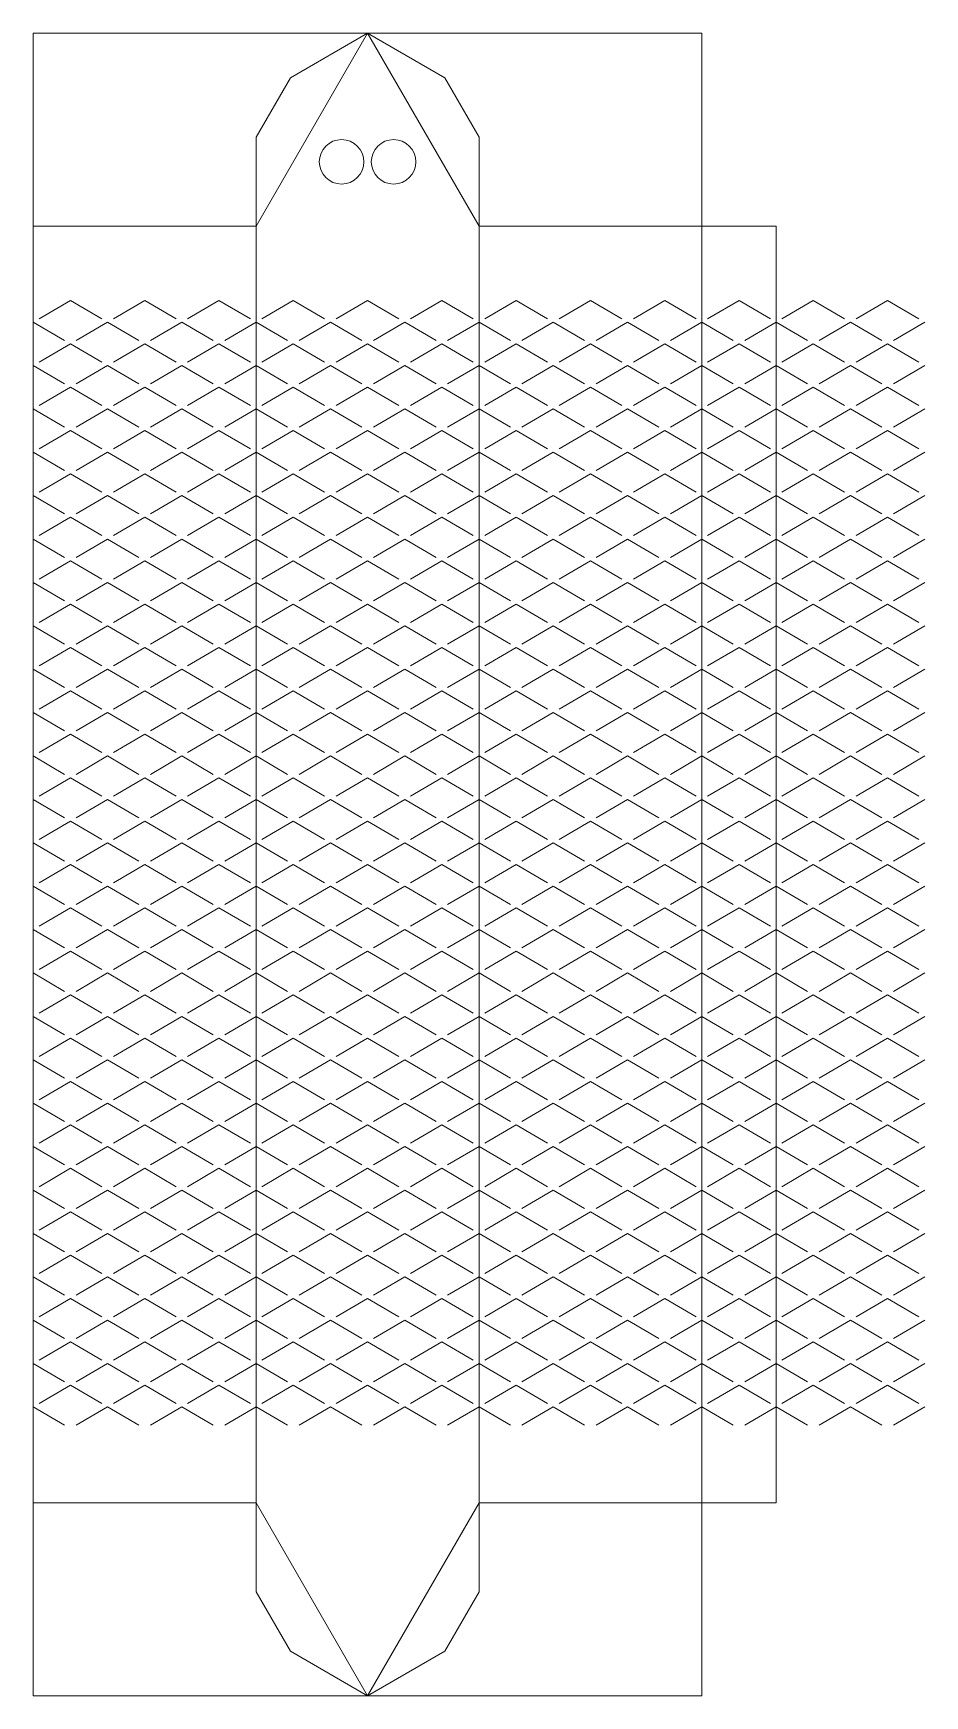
# Model space of a CAD drawing. Header units: metres. Extents: x 0 to 120, y 0 to 224.
import ezdxf

# ---------------------------------------------------------------- set-up
doc = ezdxf.new("R2010")
doc.units = ezdxf.units.M
doc.layers.add('TOP', color=1, linetype='Continuous', lineweight=0)

msp = doc.modelspace()

# ---------------------------------------------------------------- linework, layer by layer
at = {"layer": 'TOP'}
for p, q in [((90, 223.96), (0, 223.96)), ((0, 223.96), (0, 0)), ((30, 197.98), (45, 223.96)), ((34.61, 217.96), (45, 223.96)), ((45, 223.96), (55.39, 217.96)), ((45, 223.96), (60, 197.98)), ((90, 0), (90, 223.96)), ((30, 209.98), (34.61, 217.96)), ((55.39, 217.96), (60, 209.98)), ((30, 197.98), (30, 209.98)), ((60, 197.98), (60, 209.98)), ((90, 197.98), (90, 209.98)), ((0, 25.98), (0, 197.98)), ((0, 197.98), (30, 197.98)), ((30, 25.98), (30, 197.98)), ((100, 197.98), (60, 197.98)), ((60, 25.98), (60, 197.98)), ((100, 25.98), (100, 197.98)), ((0.78, 185.51), (5, 187.98)), ((5, 187.98), (9.22, 185.51)), ((10.78, 185.51), (15, 187.98)), ((15, 187.98), (19.22, 185.51)), ((20.78, 185.51), (25, 187.98)), ((25, 187.98), (29.22, 185.51)), ((30.78, 185.51), (35, 187.98)), ((35, 187.98), (39.22, 185.51)), ((40.78, 185.51), (45, 187.98)), ((45, 187.98), (49.22, 185.51)), ((50.78, 185.51), (55, 187.98)), ((55, 187.98), (59.22, 185.51)), ((60.78, 185.51), (65, 187.98)), ((65, 187.98), (69.22, 185.51)), ((70.78, 185.51), (75, 187.98)), ((75, 187.98), (79.22, 185.51)), ((80.78, 185.51), (85, 187.98)), ((85, 187.98), (89.22, 185.51)), ((90.78, 185.51), (95, 187.98)), ((95, 187.98), (99.22, 185.51)), ((100.78, 185.51), (105, 187.98)), ((105, 187.98), (109.22, 185.51)), ((110.78, 185.51), (115, 187.98)), ((115, 187.98), (119.22, 185.51)), ((0, 185.06), (4.22, 182.58)), ((5.78, 182.58), (10, 185.06)), ((10, 185.06), (14.22, 182.58)), ((15.78, 182.58), (20, 185.06)), ((20, 185.06), (24.22, 182.58)), ((25.78, 182.58), (30, 185.06)), ((30, 185.06), (34.22, 182.58)), ((35.78, 182.58), (40, 185.06)), ((40, 185.06), (44.22, 182.58)), ((45.78, 182.58), (50, 185.06)), ((50, 185.06), (54.22, 182.58)), ((55.78, 182.58), (60, 185.06)), ((60, 185.06), (64.22, 182.58)), ((65.78, 182.58), (70, 185.06)), ((70, 185.06), (74.22, 182.58)), ((75.78, 182.58), (80, 185.06)), ((80, 185.06), (84.22, 182.58)), ((85.78, 182.58), (90, 185.06)), ((90, 185.06), (94.22, 182.58)), ((95.78, 182.58), (100, 185.06)), ((100, 185.06), (104.22, 182.58)), ((105.78, 182.58), (110, 185.06)), ((110, 185.06), (114.22, 182.58)), ((115.78, 182.58), (120, 185.06)), ((0.78, 179.66), (5, 182.13)), ((5, 182.13), (9.22, 179.66)), ((10.78, 179.66), (15, 182.13)), ((15, 182.13), (19.22, 179.66)), ((20.78, 179.66), (25, 182.13)), ((25, 182.13), (29.22, 179.66)), ((30.78, 179.66), (35, 182.13)), ((35, 182.13), (39.22, 179.66)), ((40.78, 179.66), (45, 182.13)), ((45, 182.13), (49.22, 179.66)), ((50.78, 179.66), (55, 182.13)), ((55, 182.13), (59.22, 179.66)), ((60.78, 179.66), (65, 182.13)), ((65, 182.13), (69.22, 179.66)), ((70.78, 179.66), (75, 182.13)), ((75, 182.13), (79.22, 179.66)), ((80.78, 179.66), (85, 182.13)), ((85, 182.13), (89.22, 179.66)), ((90.78, 179.66), (95, 182.13)), ((95, 182.13), (99.22, 179.66)), ((100.78, 179.66), (105, 182.13)), ((105, 182.13), (109.22, 179.66)), ((110.78, 179.66), (115, 182.13)), ((115, 182.13), (119.22, 179.66)), ((0, 179.21), (4.22, 176.74)), ((5.78, 176.74), (10, 179.21)), ((10, 179.21), (14.22, 176.74)), ((15.78, 176.74), (20, 179.21)), ((20, 179.21), (24.22, 176.74)), ((25.78, 176.74), (30, 179.21)), ((30, 179.21), (34.22, 176.74)), ((35.78, 176.74), (40, 179.21)), ((40, 179.21), (44.22, 176.74)), ((45.78, 176.74), (50, 179.21)), ((50, 179.21), (54.22, 176.74)), ((55.78, 176.74), (60, 179.21)), ((60, 179.21), (64.22, 176.74)), ((65.78, 176.74), (70, 179.21)), ((70, 179.21), (74.22, 176.74)), ((75.78, 176.74), (80, 179.21)), ((80, 179.21), (84.22, 176.74)), ((85.78, 176.74), (90, 179.21)), ((90, 179.21), (94.22, 176.74)), ((95.78, 176.74), (100, 179.21)), ((100, 179.21), (104.22, 176.74)), ((105.78, 176.74), (110, 179.21)), ((110, 179.21), (114.22, 176.74)), ((115.78, 176.74), (120, 179.21)), ((0.78, 173.82), (5, 176.29)), ((5, 176.29), (9.22, 173.82)), ((10.78, 173.82), (15, 176.29)), ((15, 176.29), (19.22, 173.82)), ((20.78, 173.82), (25, 176.29)), ((25, 176.29), (29.22, 173.82)), ((30.78, 173.82), (35, 176.29)), ((35, 176.29), (39.22, 173.82)), ((40.78, 173.82), (45, 176.29)), ((45, 176.29), (49.22, 173.82)), ((50.78, 173.82), (55, 176.29)), ((55, 176.29), (59.22, 173.82)), ((60.78, 173.82), (65, 176.29)), ((65, 176.29), (69.22, 173.82)), ((70.78, 173.82), (75, 176.29)), ((75, 176.29), (79.22, 173.82)), ((80.78, 173.82), (85, 176.29)), ((85, 176.29), (89.22, 173.82)), ((90.78, 173.82), (95, 176.29)), ((95, 176.29), (99.22, 173.82)), ((100.78, 173.82), (105, 176.29)), ((105, 176.29), (109.22, 173.82)), ((110.78, 173.82), (115, 176.29)), ((115, 176.29), (119.22, 173.82)), ((0, 173.37), (4.22, 170.89)), ((5.78, 170.89), (10, 173.37)), ((10, 173.37), (14.22, 170.89)), ((15.78, 170.89), (20, 173.37)), ((20, 173.37), (24.22, 170.89)), ((25.78, 170.89), (30, 173.37)), ((30, 173.37), (34.22, 170.89)), ((35.78, 170.89), (40, 173.37)), ((40, 173.37), (44.22, 170.89)), ((45.78, 170.89), (50, 173.37)), ((50, 173.37), (54.22, 170.89)), ((55.78, 170.89), (60, 173.37)), ((60, 173.37), (64.22, 170.89)), ((65.78, 170.89), (70, 173.37)), ((70, 173.37), (74.22, 170.89)), ((75.78, 170.89), (80, 173.37)), ((80, 173.37), (84.22, 170.89)), ((85.78, 170.89), (90, 173.37)), ((90, 173.37), (94.22, 170.89)), ((95.78, 170.89), (100, 173.37)), ((100, 173.37), (104.22, 170.89)), ((105.78, 170.89), (110, 173.37)), ((110, 173.37), (114.22, 170.89)), ((115.78, 170.89), (120, 173.37)), ((0.78, 167.97), (5, 170.44)), ((5, 170.44), (9.22, 167.97)), ((10.78, 167.97), (15, 170.44)), ((15, 170.44), (19.22, 167.97)), ((20.78, 167.97), (25, 170.44)), ((25, 170.44), (29.22, 167.97)), ((30.78, 167.97), (35, 170.44)), ((35, 170.44), (39.22, 167.97)), ((40.78, 167.97), (45, 170.44)), ((45, 170.44), (49.22, 167.97)), ((50.78, 167.97), (55, 170.44)), ((55, 170.44), (59.22, 167.97)), ((60.78, 167.97), (65, 170.44)), ((65, 170.44), (69.22, 167.97)), ((70.78, 167.97), (75, 170.44)), ((75, 170.44), (79.22, 167.97)), ((80.78, 167.97), (85, 170.44)), ((85, 170.44), (89.22, 167.97)), ((90.78, 167.97), (95, 170.44)), ((95, 170.44), (99.22, 167.97)), ((100.78, 167.97), (105, 170.44)), ((105, 170.44), (109.22, 167.97)), ((110.78, 167.97), (115, 170.44)), ((115, 170.44), (119.22, 167.97)), ((0, 167.52), (4.22, 165.05)), ((5.78, 165.05), (10, 167.52)), ((10, 167.52), (14.22, 165.05)), ((15.78, 165.05), (20, 167.52)), ((20, 167.52), (24.22, 165.05)), ((25.78, 165.05), (30, 167.52)), ((30, 167.52), (34.22, 165.05)), ((35.78, 165.05), (40, 167.52)), ((40, 167.52), (44.22, 165.05)), ((45.78, 165.05), (50, 167.52)), ((50, 167.52), (54.22, 165.05)), ((55.78, 165.05), (60, 167.52)), ((60, 167.52), (64.22, 165.05)), ((65.78, 165.05), (70, 167.52)), ((70, 167.52), (74.22, 165.05)), ((75.78, 165.05), (80, 167.52)), ((80, 167.52), (84.22, 165.05)), ((85.78, 165.05), (90, 167.52)), ((90, 167.52), (94.22, 165.05)), ((95.78, 165.05), (100, 167.52)), ((100, 167.52), (104.22, 165.05)), ((105.78, 165.05), (110, 167.52)), ((110, 167.52), (114.22, 165.05)), ((115.78, 165.05), (120, 167.52)), ((0.78, 162.12), (5, 164.6)), ((5, 164.6), (9.22, 162.12)), ((10.78, 162.12), (15, 164.6)), ((15, 164.6), (19.22, 162.12)), ((20.78, 162.12), (25, 164.6)), ((25, 164.6), (29.22, 162.12)), ((30.78, 162.12), (35, 164.6)), ((35, 164.6), (39.22, 162.12)), ((40.78, 162.12), (45, 164.6)), ((45, 164.6), (49.22, 162.12)), ((50.78, 162.12), (55, 164.6)), ((55, 164.6), (59.22, 162.12)), ((60.78, 162.12), (65, 164.6)), ((65, 164.6), (69.22, 162.12)), ((70.78, 162.12), (75, 164.6)), ((75, 164.6), (79.22, 162.12)), ((80.78, 162.12), (85, 164.6)), ((85, 164.6), (89.22, 162.12)), ((90.78, 162.12), (95, 164.6)), ((95, 164.6), (99.22, 162.12)), ((100.78, 162.12), (105, 164.6)), ((105, 164.6), (109.22, 162.12)), ((110.78, 162.12), (115, 164.6)), ((115, 164.6), (119.22, 162.12)), ((0, 161.67), (4.22, 159.2)), ((5.78, 159.2), (10, 161.67)), ((10, 161.67), (14.22, 159.2)), ((15.78, 159.2), (20, 161.67)), ((20, 161.67), (24.22, 159.2)), ((25.78, 159.2), (30, 161.67)), ((30, 161.67), (34.22, 159.2)), ((35.78, 159.2), (40, 161.67)), ((40, 161.67), (44.22, 159.2)), ((45.78, 159.2), (50, 161.67)), ((50, 161.67), (54.22, 159.2)), ((55.78, 159.2), (60, 161.67)), ((60, 161.67), (64.22, 159.2)), ((65.78, 159.2), (70, 161.67)), ((70, 161.67), (74.22, 159.2)), ((75.78, 159.2), (80, 161.67)), ((80, 161.67), (84.22, 159.2)), ((85.78, 159.2), (90, 161.67)), ((90, 161.67), (94.22, 159.2)), ((95.78, 159.2), (100, 161.67)), ((100, 161.67), (104.22, 159.2)), ((105.78, 159.2), (110, 161.67)), ((110, 161.67), (114.22, 159.2)), ((115.78, 159.2), (120, 161.67)), ((0.78, 156.28), (5, 158.75)), ((5, 158.75), (9.22, 156.28)), ((10.78, 156.28), (15, 158.75)), ((15, 158.75), (19.22, 156.28)), ((20.78, 156.28), (25, 158.75)), ((25, 158.75), (29.22, 156.28)), ((30.78, 156.28), (35, 158.75)), ((35, 158.75), (39.22, 156.28)), ((40.78, 156.28), (45, 158.75)), ((45, 158.75), (49.22, 156.28)), ((50.78, 156.28), (55, 158.75)), ((55, 158.75), (59.22, 156.28)), ((60.78, 156.28), (65, 158.75)), ((65, 158.75), (69.22, 156.28)), ((70.78, 156.28), (75, 158.75)), ((75, 158.75), (79.22, 156.28)), ((80.78, 156.28), (85, 158.75)), ((85, 158.75), (89.22, 156.28)), ((90.78, 156.28), (95, 158.75)), ((95, 158.75), (99.22, 156.28)), ((100.78, 156.28), (105, 158.75)), ((105, 158.75), (109.22, 156.28)), ((110.78, 156.28), (115, 158.75)), ((115, 158.75), (119.22, 156.28)), ((0, 155.83), (4.22, 153.35)), ((5.78, 153.35), (10, 155.83)), ((10, 155.83), (14.22, 153.35)), ((15.78, 153.35), (20, 155.83)), ((20, 155.83), (24.22, 153.35)), ((25.78, 153.35), (30, 155.83)), ((30, 155.83), (34.22, 153.35)), ((35.78, 153.35), (40, 155.83)), ((40, 155.83), (44.22, 153.35)), ((45.78, 153.35), (50, 155.83)), ((50, 155.83), (54.22, 153.35)), ((55.78, 153.35), (60, 155.83)), ((60, 155.83), (64.22, 153.35)), ((65.78, 153.35), (70, 155.83)), ((70, 155.83), (74.22, 153.35)), ((75.78, 153.35), (80, 155.83)), ((80, 155.83), (84.22, 153.35)), ((85.78, 153.35), (90, 155.83)), ((90, 155.83), (94.22, 153.35)), ((95.78, 153.35), (100, 155.83)), ((100, 155.83), (104.22, 153.35)), ((105.78, 153.35), (110, 155.83)), ((110, 155.83), (114.22, 153.35)), ((115.78, 153.35), (120, 155.83)), ((0.78, 150.43), (5, 152.9)), ((5, 152.9), (9.22, 150.43)), ((10.78, 150.43), (15, 152.9)), ((15, 152.9), (19.22, 150.43)), ((20.78, 150.43), (25, 152.9)), ((25, 152.9), (29.22, 150.43)), ((30.78, 150.43), (35, 152.9)), ((35, 152.9), (39.22, 150.43)), ((40.78, 150.43), (45, 152.9)), ((45, 152.9), (49.22, 150.43)), ((50.78, 150.43), (55, 152.9)), ((55, 152.9), (59.22, 150.43)), ((60.78, 150.43), (65, 152.9)), ((65, 152.9), (69.22, 150.43)), ((70.78, 150.43), (75, 152.9)), ((75, 152.9), (79.22, 150.43)), ((80.78, 150.43), (85, 152.9)), ((85, 152.9), (89.22, 150.43)), ((90.78, 150.43), (95, 152.9)), ((95, 152.9), (99.22, 150.43)), ((100.78, 150.43), (105, 152.9)), ((105, 152.9), (109.22, 150.43)), ((110.78, 150.43), (115, 152.9)), ((115, 152.9), (119.22, 150.43)), ((0, 149.98), (4.22, 147.51)), ((5.78, 147.51), (10, 149.98)), ((10, 149.98), (14.22, 147.51)), ((15.78, 147.51), (20, 149.98)), ((20, 149.98), (24.22, 147.51)), ((25.78, 147.51), (30, 149.98)), ((30, 149.98), (34.22, 147.51)), ((35.78, 147.51), (40, 149.98)), ((40, 149.98), (44.22, 147.51)), ((45.78, 147.51), (50, 149.98)), ((50, 149.98), (54.22, 147.51)), ((55.78, 147.51), (60, 149.98)), ((60, 149.98), (64.22, 147.51)), ((65.78, 147.51), (70, 149.98)), ((70, 149.98), (74.22, 147.51)), ((75.78, 147.51), (80, 149.98)), ((80, 149.98), (84.22, 147.51)), ((85.78, 147.51), (90, 149.98)), ((90, 149.98), (94.22, 147.51)), ((95.78, 147.51), (100, 149.98)), ((100, 149.98), (104.22, 147.51)), ((105.78, 147.51), (110, 149.98)), ((110, 149.98), (114.22, 147.51)), ((115.78, 147.51), (120, 149.98)), ((0.78, 144.58), (5, 147.06)), ((5, 147.06), (9.22, 144.58)), ((10.78, 144.58), (15, 147.06)), ((15, 147.06), (19.22, 144.58)), ((20.78, 144.58), (25, 147.06)), ((25, 147.06), (29.22, 144.58)), ((30.78, 144.58), (35, 147.06)), ((35, 147.06), (39.22, 144.58)), ((40.78, 144.58), (45, 147.06)), ((45, 147.06), (49.22, 144.58)), ((50.78, 144.58), (55, 147.06)), ((55, 147.06), (59.22, 144.58)), ((60.78, 144.58), (65, 147.06)), ((65, 147.06), (69.22, 144.58)), ((70.78, 144.58), (75, 147.06)), ((75, 147.06), (79.22, 144.58)), ((80.78, 144.58), (85, 147.06)), ((85, 147.06), (89.22, 144.58)), ((90.78, 144.58), (95, 147.06)), ((95, 147.06), (99.22, 144.58)), ((100.78, 144.58), (105, 147.06)), ((105, 147.06), (109.22, 144.58)), ((110.78, 144.58), (115, 147.06)), ((115, 147.06), (119.22, 144.58)), ((0, 144.13), (4.22, 141.66)), ((5.78, 141.66), (10, 144.13)), ((10, 144.13), (14.22, 141.66)), ((15.78, 141.66), (20, 144.13)), ((20, 144.13), (24.22, 141.66)), ((25.78, 141.66), (30, 144.13)), ((30, 144.13), (34.22, 141.66)), ((35.78, 141.66), (40, 144.13)), ((40, 144.13), (44.22, 141.66)), ((45.78, 141.66), (50, 144.13)), ((50, 144.13), (54.22, 141.66)), ((55.78, 141.66), (60, 144.13)), ((60, 144.13), (64.22, 141.66)), ((65.78, 141.66), (70, 144.13)), ((70, 144.13), (74.22, 141.66)), ((75.78, 141.66), (80, 144.13)), ((80, 144.13), (84.22, 141.66)), ((85.78, 141.66), (90, 144.13)), ((90, 144.13), (94.22, 141.66)), ((95.78, 141.66), (100, 144.13)), ((100, 144.13), (104.22, 141.66)), ((105.78, 141.66), (110, 144.13)), ((110, 144.13), (114.22, 141.66)), ((115.78, 141.66), (120, 144.13)), ((0.78, 138.74), (5, 141.21)), ((5, 141.21), (9.22, 138.74)), ((10.78, 138.74), (15, 141.21)), ((15, 141.21), (19.22, 138.74)), ((20.78, 138.74), (25, 141.21)), ((25, 141.21), (29.22, 138.74)), ((30.78, 138.74), (35, 141.21)), ((35, 141.21), (39.22, 138.74)), ((40.78, 138.74), (45, 141.21)), ((45, 141.21), (49.22, 138.74)), ((50.78, 138.74), (55, 141.21)), ((55, 141.21), (59.22, 138.74)), ((60.78, 138.74), (65, 141.21)), ((65, 141.21), (69.22, 138.74)), ((70.78, 138.74), (75, 141.21)), ((75, 141.21), (79.22, 138.74)), ((80.78, 138.74), (85, 141.21)), ((85, 141.21), (89.22, 138.74)), ((90.78, 138.74), (95, 141.21)), ((95, 141.21), (99.22, 138.74)), ((100.78, 138.74), (105, 141.21)), ((105, 141.21), (109.22, 138.74)), ((110.78, 138.74), (115, 141.21)), ((115, 141.21), (119.22, 138.74)), ((0, 138.29), (4.22, 135.82)), ((5.78, 135.82), (10, 138.29)), ((10, 138.29), (14.22, 135.82)), ((15.78, 135.82), (20, 138.29)), ((20, 138.29), (24.22, 135.82)), ((25.78, 135.82), (30, 138.29)), ((30, 138.29), (34.22, 135.82)), ((35.78, 135.82), (40, 138.29)), ((40, 138.29), (44.22, 135.82)), ((45.78, 135.82), (50, 138.29)), ((50, 138.29), (54.22, 135.82)), ((55.78, 135.82), (60, 138.29)), ((60, 138.29), (64.22, 135.82)), ((65.78, 135.82), (70, 138.29)), ((70, 138.29), (74.22, 135.82)), ((75.78, 135.82), (80, 138.29)), ((80, 138.29), (84.22, 135.82)), ((85.78, 135.82), (90, 138.29)), ((90, 138.29), (94.22, 135.82)), ((95.78, 135.82), (100, 138.29)), ((100, 138.29), (104.22, 135.82)), ((105.78, 135.82), (110, 138.29)), ((110, 138.29), (114.22, 135.82)), ((115.78, 135.82), (120, 138.29)), ((0.78, 132.89), (5, 135.37)), ((5, 135.37), (9.22, 132.89)), ((10.78, 132.89), (15, 135.37)), ((15, 135.37), (19.22, 132.89)), ((20.78, 132.89), (25, 135.37)), ((25, 135.37), (29.22, 132.89)), ((30.78, 132.89), (35, 135.37)), ((35, 135.37), (39.22, 132.89)), ((40.78, 132.89), (45, 135.37)), ((45, 135.37), (49.22, 132.89)), ((50.78, 132.89), (55, 135.37)), ((55, 135.37), (59.22, 132.89)), ((60.78, 132.89), (65, 135.37)), ((65, 135.37), (69.22, 132.89)), ((70.78, 132.89), (75, 135.37)), ((75, 135.37), (79.22, 132.89)), ((80.78, 132.89), (85, 135.37)), ((85, 135.37), (89.22, 132.89)), ((90.78, 132.89), (95, 135.37)), ((95, 135.37), (99.22, 132.89)), ((100.78, 132.89), (105, 135.37)), ((105, 135.37), (109.22, 132.89)), ((110.78, 132.89), (115, 135.37)), ((115, 135.37), (119.22, 132.89)), ((0, 132.44), (4.22, 129.97)), ((5.78, 129.97), (10, 132.44)), ((10, 132.44), (14.22, 129.97)), ((15.78, 129.97), (20, 132.44)), ((20, 132.44), (24.22, 129.97)), ((25.78, 129.97), (30, 132.44)), ((30, 132.44), (34.22, 129.97)), ((35.78, 129.97), (40, 132.44)), ((40, 132.44), (44.22, 129.97)), ((45.78, 129.97), (50, 132.44)), ((50, 132.44), (54.22, 129.97)), ((55.78, 129.97), (60, 132.44)), ((60, 132.44), (64.22, 129.97)), ((65.78, 129.97), (70, 132.44)), ((70, 132.44), (74.22, 129.97)), ((75.78, 129.97), (80, 132.44)), ((80, 132.44), (84.22, 129.97)), ((85.78, 129.97), (90, 132.44)), ((90, 132.44), (94.22, 129.97)), ((95.78, 129.97), (100, 132.44)), ((100, 132.44), (104.22, 129.97)), ((105.78, 129.97), (110, 132.44)), ((110, 132.44), (114.22, 129.97)), ((115.78, 129.97), (120, 132.44)), ((0.78, 127.05), (5, 129.52)), ((5, 129.52), (9.22, 127.05)), ((10.78, 127.05), (15, 129.52)), ((15, 129.52), (19.22, 127.05)), ((20.78, 127.05), (25, 129.52)), ((25, 129.52), (29.22, 127.05)), ((30.78, 127.05), (35, 129.52)), ((35, 129.52), (39.22, 127.05)), ((40.78, 127.05), (45, 129.52)), ((45, 129.52), (49.22, 127.05)), ((50.78, 127.05), (55, 129.52)), ((55, 129.52), (59.22, 127.05)), ((60.78, 127.05), (65, 129.52)), ((65, 129.52), (69.22, 127.05)), ((70.78, 127.05), (75, 129.52)), ((75, 129.52), (79.22, 127.05)), ((80.78, 127.05), (85, 129.52)), ((85, 129.52), (89.22, 127.05)), ((90.78, 127.05), (95, 129.52)), ((95, 129.52), (99.22, 127.05)), ((100.78, 127.05), (105, 129.52)), ((105, 129.52), (109.22, 127.05)), ((110.78, 127.05), (115, 129.52)), ((115, 129.52), (119.22, 127.05)), ((0, 126.6), (4.22, 124.12)), ((5.78, 124.12), (10, 126.6)), ((10, 126.6), (14.22, 124.12)), ((15.78, 124.12), (20, 126.6)), ((20, 126.6), (24.22, 124.12)), ((25.78, 124.12), (30, 126.6)), ((30, 126.6), (34.22, 124.12)), ((35.78, 124.12), (40, 126.6)), ((40, 126.6), (44.22, 124.12)), ((45.78, 124.12), (50, 126.6)), ((50, 126.6), (54.22, 124.12)), ((55.78, 124.12), (60, 126.6)), ((60, 126.6), (64.22, 124.12)), ((65.78, 124.12), (70, 126.6)), ((70, 126.6), (74.22, 124.12)), ((75.78, 124.12), (80, 126.6)), ((80, 126.6), (84.22, 124.12)), ((85.78, 124.12), (90, 126.6)), ((90, 126.6), (94.22, 124.12)), ((95.78, 124.12), (100, 126.6)), ((100, 126.6), (104.22, 124.12)), ((105.78, 124.12), (110, 126.6)), ((110, 126.6), (114.22, 124.12)), ((115.78, 124.12), (120, 126.6)), ((0.78, 121.2), (5, 123.67)), ((5, 123.67), (9.22, 121.2)), ((10.78, 121.2), (15, 123.67)), ((15, 123.67), (19.22, 121.2)), ((20.78, 121.2), (25, 123.67)), ((25, 123.67), (29.22, 121.2)), ((30.78, 121.2), (35, 123.67)), ((35, 123.67), (39.22, 121.2)), ((40.78, 121.2), (45, 123.67)), ((45, 123.67), (49.22, 121.2)), ((50.78, 121.2), (55, 123.67)), ((55, 123.67), (59.22, 121.2)), ((60.78, 121.2), (65, 123.67)), ((65, 123.67), (69.22, 121.2)), ((70.78, 121.2), (75, 123.67)), ((75, 123.67), (79.22, 121.2)), ((80.78, 121.2), (85, 123.67)), ((85, 123.67), (89.22, 121.2)), ((90.78, 121.2), (95, 123.67)), ((95, 123.67), (99.22, 121.2)), ((100.78, 121.2), (105, 123.67)), ((105, 123.67), (109.22, 121.2)), ((110.78, 121.2), (115, 123.67)), ((115, 123.67), (119.22, 121.2)), ((0, 120.75), (4.22, 118.28)), ((5.78, 118.28), (10, 120.75)), ((10, 120.75), (14.22, 118.28)), ((15.78, 118.28), (20, 120.75)), ((20, 120.75), (24.22, 118.28)), ((25.78, 118.28), (30, 120.75)), ((30, 120.75), (34.22, 118.28)), ((35.78, 118.28), (40, 120.75)), ((40, 120.75), (44.22, 118.28)), ((45.78, 118.28), (50, 120.75)), ((50, 120.75), (54.22, 118.28)), ((55.78, 118.28), (60, 120.75)), ((60, 120.75), (64.22, 118.28)), ((65.78, 118.28), (70, 120.75)), ((70, 120.75), (74.22, 118.28)), ((75.78, 118.28), (80, 120.75)), ((80, 120.75), (84.22, 118.28)), ((85.78, 118.28), (90, 120.75)), ((90, 120.75), (94.22, 118.28)), ((95.78, 118.28), (100, 120.75)), ((100, 120.75), (104.22, 118.28)), ((105.78, 118.28), (110, 120.75)), ((110, 120.75), (114.22, 118.28)), ((115.78, 118.28), (120, 120.75)), ((0.78, 115.35), (5, 117.83)), ((5, 117.83), (9.22, 115.35)), ((10.78, 115.35), (15, 117.83)), ((15, 117.83), (19.22, 115.35)), ((20.78, 115.35), (25, 117.83)), ((25, 117.83), (29.22, 115.35)), ((30.78, 115.35), (35, 117.83)), ((35, 117.83), (39.22, 115.35)), ((40.78, 115.35), (45, 117.83)), ((45, 117.83), (49.22, 115.35)), ((50.78, 115.35), (55, 117.83)), ((55, 117.83), (59.22, 115.35)), ((60.78, 115.35), (65, 117.83)), ((65, 117.83), (69.22, 115.35)), ((70.78, 115.35), (75, 117.83)), ((75, 117.83), (79.22, 115.35)), ((80.78, 115.35), (85, 117.83)), ((85, 117.83), (89.22, 115.35)), ((90.78, 115.35), (95, 117.83)), ((95, 117.83), (99.22, 115.35)), ((100.78, 115.35), (105, 117.83)), ((105, 117.83), (109.22, 115.35)), ((110.78, 115.35), (115, 117.83)), ((115, 117.83), (119.22, 115.35)), ((0, 114.9), (4.22, 112.43)), ((5.78, 112.43), (10, 114.9)), ((10, 114.9), (14.22, 112.43)), ((15.78, 112.43), (20, 114.9)), ((20, 114.9), (24.22, 112.43)), ((25.78, 112.43), (30, 114.9)), ((30, 114.9), (34.22, 112.43)), ((35.78, 112.43), (40, 114.9)), ((40, 114.9), (44.22, 112.43)), ((45.78, 112.43), (50, 114.9)), ((50, 114.9), (54.22, 112.43)), ((55.78, 112.43), (60, 114.9)), ((60, 114.9), (64.22, 112.43)), ((65.78, 112.43), (70, 114.9)), ((70, 114.9), (74.22, 112.43)), ((75.78, 112.43), (80, 114.9)), ((80, 114.9), (84.22, 112.43)), ((85.78, 112.43), (90, 114.9)), ((90, 114.9), (94.22, 112.43)), ((95.78, 112.43), (100, 114.9)), ((100, 114.9), (104.22, 112.43)), ((105.78, 112.43), (110, 114.9)), ((110, 114.9), (114.22, 112.43)), ((115.78, 112.43), (120, 114.9)), ((0.78, 109.51), (5, 111.98)), ((5, 111.98), (9.22, 109.51)), ((10.78, 109.51), (15, 111.98)), ((15, 111.98), (19.22, 109.51)), ((20.78, 109.51), (25, 111.98)), ((25, 111.98), (29.22, 109.51)), ((30.78, 109.51), (35, 111.98)), ((35, 111.98), (39.22, 109.51)), ((40.78, 109.51), (45, 111.98)), ((45, 111.98), (49.22, 109.51)), ((50.78, 109.51), (55, 111.98)), ((55, 111.98), (59.22, 109.51)), ((60.78, 109.51), (65, 111.98)), ((65, 111.98), (69.22, 109.51)), ((70.78, 109.51), (75, 111.98)), ((75, 111.98), (79.22, 109.51)), ((80.78, 109.51), (85, 111.98)), ((85, 111.98), (89.22, 109.51)), ((90.78, 109.51), (95, 111.98)), ((95, 111.98), (99.22, 109.51)), ((100.78, 109.51), (105, 111.98)), ((105, 111.98), (109.22, 109.51)), ((110.78, 109.51), (115, 111.98)), ((115, 111.98), (119.22, 109.51)), ((0, 109.06), (4.22, 106.58)), ((5.78, 106.58), (10, 109.06)), ((10, 109.06), (14.22, 106.58)), ((15.78, 106.58), (20, 109.06)), ((20, 109.06), (24.22, 106.58)), ((25.78, 106.58), (30, 109.06)), ((30, 109.06), (34.22, 106.58)), ((35.78, 106.58), (40, 109.06)), ((40, 109.06), (44.22, 106.58)), ((45.78, 106.58), (50, 109.06)), ((50, 109.06), (54.22, 106.58)), ((55.78, 106.58), (60, 109.06)), ((60, 109.06), (64.22, 106.58)), ((65.78, 106.58), (70, 109.06)), ((70, 109.06), (74.22, 106.58)), ((75.78, 106.58), (80, 109.06)), ((80, 109.06), (84.22, 106.58)), ((85.78, 106.58), (90, 109.06)), ((90, 109.06), (94.22, 106.58)), ((95.78, 106.58), (100, 109.06)), ((100, 109.06), (104.22, 106.58)), ((105.78, 106.58), (110, 109.06)), ((110, 109.06), (114.22, 106.58)), ((115.78, 106.58), (120, 109.06)), ((0.78, 103.66), (5, 106.13)), ((5, 106.13), (9.22, 103.66)), ((10.78, 103.66), (15, 106.13)), ((15, 106.13), (19.22, 103.66)), ((20.78, 103.66), (25, 106.13)), ((25, 106.13), (29.22, 103.66)), ((30.78, 103.66), (35, 106.13)), ((35, 106.13), (39.22, 103.66)), ((40.78, 103.66), (45, 106.13)), ((45, 106.13), (49.22, 103.66)), ((50.78, 103.66), (55, 106.13)), ((55, 106.13), (59.22, 103.66)), ((60.78, 103.66), (65, 106.13)), ((65, 106.13), (69.22, 103.66)), ((70.78, 103.66), (75, 106.13)), ((75, 106.13), (79.22, 103.66)), ((80.78, 103.66), (85, 106.13)), ((85, 106.13), (89.22, 103.66)), ((90.78, 103.66), (95, 106.13)), ((95, 106.13), (99.22, 103.66)), ((100.78, 103.66), (105, 106.13)), ((105, 106.13), (109.22, 103.66)), ((110.78, 103.66), (115, 106.13)), ((115, 106.13), (119.22, 103.66)), ((0, 103.21), (4.22, 100.74)), ((5.78, 100.74), (10, 103.21)), ((10, 103.21), (14.22, 100.74)), ((15.78, 100.74), (20, 103.21)), ((20, 103.21), (24.22, 100.74)), ((25.78, 100.74), (30, 103.21)), ((30, 103.21), (34.22, 100.74)), ((35.78, 100.74), (40, 103.21)), ((40, 103.21), (44.22, 100.74)), ((45.78, 100.74), (50, 103.21)), ((50, 103.21), (54.22, 100.74)), ((55.78, 100.74), (60, 103.21)), ((60, 103.21), (64.22, 100.74)), ((65.78, 100.74), (70, 103.21)), ((70, 103.21), (74.22, 100.74)), ((75.78, 100.74), (80, 103.21)), ((80, 103.21), (84.22, 100.74)), ((85.78, 100.74), (90, 103.21)), ((90, 103.21), (94.22, 100.74)), ((95.78, 100.74), (100, 103.21)), ((100, 103.21), (104.22, 100.74)), ((105.78, 100.74), (110, 103.21)), ((110, 103.21), (114.22, 100.74)), ((115.78, 100.74), (120, 103.21)), ((0.78, 97.82), (5, 100.29)), ((5, 100.29), (9.22, 97.82)), ((10.78, 97.82), (15, 100.29)), ((15, 100.29), (19.22, 97.82)), ((20.78, 97.82), (25, 100.29)), ((25, 100.29), (29.22, 97.82)), ((30.78, 97.82), (35, 100.29)), ((35, 100.29), (39.22, 97.82)), ((40.78, 97.82), (45, 100.29)), ((45, 100.29), (49.22, 97.82)), ((50.78, 97.82), (55, 100.29)), ((55, 100.29), (59.22, 97.82)), ((60.78, 97.82), (65, 100.29)), ((65, 100.29), (69.22, 97.82)), ((70.78, 97.82), (75, 100.29)), ((75, 100.29), (79.22, 97.82)), ((80.78, 97.82), (85, 100.29)), ((85, 100.29), (89.22, 97.82)), ((90.78, 97.82), (95, 100.29)), ((95, 100.29), (99.22, 97.82)), ((100.78, 97.82), (105, 100.29)), ((105, 100.29), (109.22, 97.82)), ((110.78, 97.82), (115, 100.29)), ((115, 100.29), (119.22, 97.82)), ((0, 97.37), (4.22, 94.89)), ((5.78, 94.89), (10, 97.37)), ((10, 97.37), (14.22, 94.89)), ((15.78, 94.89), (20, 97.37)), ((20, 97.37), (24.22, 94.89)), ((25.78, 94.89), (30, 97.37)), ((30, 97.37), (34.22, 94.89)), ((35.78, 94.89), (40, 97.37)), ((40, 97.37), (44.22, 94.89)), ((45.78, 94.89), (50, 97.37)), ((50, 97.37), (54.22, 94.89)), ((55.78, 94.89), (60, 97.37)), ((60, 97.37), (64.22, 94.89)), ((65.78, 94.89), (70, 97.37)), ((70, 97.37), (74.22, 94.89)), ((75.78, 94.89), (80, 97.37)), ((80, 97.37), (84.22, 94.89)), ((85.78, 94.89), (90, 97.37)), ((90, 97.37), (94.22, 94.89)), ((95.78, 94.89), (100, 97.37)), ((100, 97.37), (104.22, 94.89)), ((105.78, 94.89), (110, 97.37)), ((110, 97.37), (114.22, 94.89)), ((115.78, 94.89), (120, 97.37)), ((0.78, 91.97), (5, 94.44)), ((5, 94.44), (9.22, 91.97)), ((10.78, 91.97), (15, 94.44)), ((15, 94.44), (19.22, 91.97)), ((20.78, 91.97), (25, 94.44)), ((25, 94.44), (29.22, 91.97)), ((30.78, 91.97), (35, 94.44)), ((35, 94.44), (39.22, 91.97)), ((40.78, 91.97), (45, 94.44)), ((45, 94.44), (49.22, 91.97)), ((50.78, 91.97), (55, 94.44)), ((55, 94.44), (59.22, 91.97)), ((60.78, 91.97), (65, 94.44)), ((65, 94.44), (69.22, 91.97)), ((70.78, 91.97), (75, 94.44)), ((75, 94.44), (79.22, 91.97)), ((80.78, 91.97), (85, 94.44)), ((85, 94.44), (89.22, 91.97)), ((90.78, 91.97), (95, 94.44)), ((95, 94.44), (99.22, 91.97)), ((100.78, 91.97), (105, 94.44)), ((105, 94.44), (109.22, 91.97)), ((110.78, 91.97), (115, 94.44)), ((115, 94.44), (119.22, 91.97)), ((0, 91.52), (4.22, 89.05)), ((5.78, 89.05), (10, 91.52)), ((10, 91.52), (14.22, 89.05)), ((15.78, 89.05), (20, 91.52)), ((20, 91.52), (24.22, 89.05)), ((25.78, 89.05), (30, 91.52)), ((30, 91.52), (34.22, 89.05)), ((35.78, 89.05), (40, 91.52)), ((40, 91.52), (44.22, 89.05)), ((45.78, 89.05), (50, 91.52)), ((50, 91.52), (54.22, 89.05)), ((55.78, 89.05), (60, 91.52)), ((60, 91.52), (64.22, 89.05)), ((65.78, 89.05), (70, 91.52)), ((70, 91.52), (74.22, 89.05)), ((75.78, 89.05), (80, 91.52)), ((80, 91.52), (84.22, 89.05)), ((85.78, 89.05), (90, 91.52)), ((90, 91.52), (94.22, 89.05)), ((95.78, 89.05), (100, 91.52)), ((100, 91.52), (104.22, 89.05)), ((105.78, 89.05), (110, 91.52)), ((110, 91.52), (114.22, 89.05)), ((115.78, 89.05), (120, 91.52)), ((0.78, 86.12), (5, 88.6)), ((5, 88.6), (9.22, 86.12)), ((10.78, 86.12), (15, 88.6)), ((15, 88.6), (19.22, 86.12)), ((20.78, 86.12), (25, 88.6)), ((25, 88.6), (29.22, 86.12)), ((30.78, 86.12), (35, 88.6)), ((35, 88.6), (39.22, 86.12)), ((40.78, 86.12), (45, 88.6)), ((45, 88.6), (49.22, 86.12)), ((50.78, 86.12), (55, 88.6)), ((55, 88.6), (59.22, 86.12)), ((60.78, 86.12), (65, 88.6)), ((65, 88.6), (69.22, 86.12)), ((70.78, 86.12), (75, 88.6)), ((75, 88.6), (79.22, 86.12)), ((80.78, 86.12), (85, 88.6)), ((85, 88.6), (89.22, 86.12)), ((90.78, 86.12), (95, 88.6)), ((95, 88.6), (99.22, 86.12)), ((100.78, 86.12), (105, 88.6)), ((105, 88.6), (109.22, 86.12)), ((110.78, 86.12), (115, 88.6)), ((115, 88.6), (119.22, 86.12)), ((0, 85.67), (4.22, 83.2)), ((5.78, 83.2), (10, 85.67)), ((10, 85.67), (14.22, 83.2)), ((15.78, 83.2), (20, 85.67)), ((20, 85.67), (24.22, 83.2)), ((25.78, 83.2), (30, 85.67)), ((30, 85.67), (34.22, 83.2)), ((35.78, 83.2), (40, 85.67)), ((40, 85.67), (44.22, 83.2)), ((45.78, 83.2), (50, 85.67)), ((50, 85.67), (54.22, 83.2)), ((55.78, 83.2), (60, 85.67)), ((60, 85.67), (64.22, 83.2)), ((65.78, 83.2), (70, 85.67)), ((70, 85.67), (74.22, 83.2)), ((75.78, 83.2), (80, 85.67)), ((80, 85.67), (84.22, 83.2)), ((85.78, 83.2), (90, 85.67)), ((90, 85.67), (94.22, 83.2)), ((95.78, 83.2), (100, 85.67)), ((100, 85.67), (104.22, 83.2)), ((105.78, 83.2), (110, 85.67)), ((110, 85.67), (114.22, 83.2)), ((115.78, 83.2), (120, 85.67)), ((0.78, 80.28), (5, 82.75)), ((5, 82.75), (9.22, 80.28)), ((10.78, 80.28), (15, 82.75)), ((15, 82.75), (19.22, 80.28)), ((20.78, 80.28), (25, 82.75)), ((25, 82.75), (29.22, 80.28)), ((30.78, 80.28), (35, 82.75)), ((35, 82.75), (39.22, 80.28)), ((40.78, 80.28), (45, 82.75)), ((45, 82.75), (49.22, 80.28)), ((50.78, 80.28), (55, 82.75)), ((55, 82.75), (59.22, 80.28)), ((60.78, 80.28), (65, 82.75)), ((65, 82.75), (69.22, 80.28)), ((70.78, 80.28), (75, 82.75)), ((75, 82.75), (79.22, 80.28)), ((80.78, 80.28), (85, 82.75)), ((85, 82.75), (89.22, 80.28)), ((90.78, 80.28), (95, 82.75)), ((95, 82.75), (99.22, 80.28)), ((100.78, 80.28), (105, 82.75)), ((105, 82.75), (109.22, 80.28)), ((110.78, 80.28), (115, 82.75)), ((115, 82.75), (119.22, 80.28)), ((0, 79.83), (4.22, 77.35)), ((5.78, 77.35), (10, 79.83)), ((10, 79.83), (14.22, 77.35)), ((15.78, 77.35), (20, 79.83)), ((20, 79.83), (24.22, 77.35)), ((25.78, 77.35), (30, 79.83)), ((30, 79.83), (34.22, 77.35)), ((35.78, 77.35), (40, 79.83)), ((40, 79.83), (44.22, 77.35)), ((45.78, 77.35), (50, 79.83)), ((50, 79.83), (54.22, 77.35)), ((55.78, 77.35), (60, 79.83)), ((60, 79.83), (64.22, 77.35)), ((65.78, 77.35), (70, 79.83)), ((70, 79.83), (74.22, 77.35)), ((75.78, 77.35), (80, 79.83)), ((80, 79.83), (84.22, 77.35)), ((85.78, 77.35), (90, 79.83)), ((90, 79.83), (94.22, 77.35)), ((95.78, 77.35), (100, 79.83)), ((100, 79.83), (104.22, 77.35)), ((105.78, 77.35), (110, 79.83)), ((110, 79.83), (114.22, 77.35)), ((115.78, 77.35), (120, 79.83)), ((0.78, 74.43), (5, 76.9)), ((5, 76.9), (9.22, 74.43)), ((10.78, 74.43), (15, 76.9)), ((15, 76.9), (19.22, 74.43)), ((20.78, 74.43), (25, 76.9)), ((25, 76.9), (29.22, 74.43)), ((30.78, 74.43), (35, 76.9)), ((35, 76.9), (39.22, 74.43)), ((40.78, 74.43), (45, 76.9)), ((45, 76.9), (49.22, 74.43)), ((50.78, 74.43), (55, 76.9)), ((55, 76.9), (59.22, 74.43)), ((60.78, 74.43), (65, 76.9)), ((65, 76.9), (69.22, 74.43)), ((70.78, 74.43), (75, 76.9)), ((75, 76.9), (79.22, 74.43)), ((80.78, 74.43), (85, 76.9)), ((85, 76.9), (89.22, 74.43)), ((90.78, 74.43), (95, 76.9)), ((95, 76.9), (99.22, 74.43)), ((100.78, 74.43), (105, 76.9)), ((105, 76.9), (109.22, 74.43)), ((110.78, 74.43), (115, 76.9)), ((115, 76.9), (119.22, 74.43)), ((0, 73.98), (4.22, 71.51)), ((5.78, 71.51), (10, 73.98)), ((10, 73.98), (14.22, 71.51)), ((15.78, 71.51), (20, 73.98)), ((20, 73.98), (24.22, 71.51)), ((25.78, 71.51), (30, 73.98)), ((30, 73.98), (34.22, 71.51)), ((35.78, 71.51), (40, 73.98)), ((40, 73.98), (44.22, 71.51)), ((45.78, 71.51), (50, 73.98)), ((50, 73.98), (54.22, 71.51)), ((55.78, 71.51), (60, 73.98)), ((60, 73.98), (64.22, 71.51)), ((65.78, 71.51), (70, 73.98)), ((70, 73.98), (74.22, 71.51)), ((75.78, 71.51), (80, 73.98)), ((80, 73.98), (84.22, 71.51)), ((85.78, 71.51), (90, 73.98)), ((90, 73.98), (94.22, 71.51)), ((95.78, 71.51), (100, 73.98)), ((100, 73.98), (104.22, 71.51)), ((105.78, 71.51), (110, 73.98)), ((110, 73.98), (114.22, 71.51)), ((115.78, 71.51), (120, 73.98)), ((0.78, 68.58), (5, 71.06)), ((5, 71.06), (9.22, 68.58)), ((10.78, 68.58), (15, 71.06)), ((15, 71.06), (19.22, 68.58)), ((20.78, 68.58), (25, 71.06)), ((25, 71.06), (29.22, 68.58)), ((30.78, 68.58), (35, 71.06)), ((35, 71.06), (39.22, 68.58)), ((40.78, 68.58), (45, 71.06)), ((45, 71.06), (49.22, 68.58)), ((50.78, 68.58), (55, 71.06)), ((55, 71.06), (59.22, 68.58)), ((60.78, 68.58), (65, 71.06)), ((65, 71.06), (69.22, 68.58)), ((70.78, 68.58), (75, 71.06)), ((75, 71.06), (79.22, 68.58)), ((80.78, 68.58), (85, 71.06)), ((85, 71.06), (89.22, 68.58)), ((90.78, 68.58), (95, 71.06)), ((95, 71.06), (99.22, 68.58)), ((100.78, 68.58), (105, 71.06)), ((105, 71.06), (109.22, 68.58)), ((110.78, 68.58), (115, 71.06)), ((115, 71.06), (119.22, 68.58)), ((0, 68.13), (4.22, 65.66)), ((5.78, 65.66), (10, 68.13)), ((10, 68.13), (14.22, 65.66)), ((15.78, 65.66), (20, 68.13)), ((20, 68.13), (24.22, 65.66)), ((25.78, 65.66), (30, 68.13)), ((30, 68.13), (34.22, 65.66)), ((35.78, 65.66), (40, 68.13)), ((40, 68.13), (44.22, 65.66)), ((45.78, 65.66), (50, 68.13)), ((50, 68.13), (54.22, 65.66)), ((55.78, 65.66), (60, 68.13)), ((60, 68.13), (64.22, 65.66)), ((65.78, 65.66), (70, 68.13)), ((70, 68.13), (74.22, 65.66)), ((75.78, 65.66), (80, 68.13)), ((80, 68.13), (84.22, 65.66)), ((85.78, 65.66), (90, 68.13)), ((90, 68.13), (94.22, 65.66)), ((95.78, 65.66), (100, 68.13)), ((100, 68.13), (104.22, 65.66)), ((105.78, 65.66), (110, 68.13)), ((110, 68.13), (114.22, 65.66)), ((115.78, 65.66), (120, 68.13)), ((0.78, 62.74), (5, 65.21)), ((5, 65.21), (9.22, 62.74)), ((10.78, 62.74), (15, 65.21)), ((15, 65.21), (19.22, 62.74)), ((20.78, 62.74), (25, 65.21)), ((25, 65.21), (29.22, 62.74)), ((30.78, 62.74), (35, 65.21)), ((35, 65.21), (39.22, 62.74)), ((40.78, 62.74), (45, 65.21)), ((45, 65.21), (49.22, 62.74)), ((50.78, 62.74), (55, 65.21)), ((55, 65.21), (59.22, 62.74)), ((60.78, 62.74), (65, 65.21)), ((65, 65.21), (69.22, 62.74)), ((70.78, 62.74), (75, 65.21)), ((75, 65.21), (79.22, 62.74)), ((80.78, 62.74), (85, 65.21)), ((85, 65.21), (89.22, 62.74)), ((90.78, 62.74), (95, 65.21)), ((95, 65.21), (99.22, 62.74)), ((100.78, 62.74), (105, 65.21)), ((105, 65.21), (109.22, 62.74)), ((110.78, 62.74), (115, 65.21)), ((115, 65.21), (119.22, 62.74)), ((0, 62.29), (4.22, 59.82)), ((5.78, 59.82), (10, 62.29)), ((10, 62.29), (14.22, 59.82)), ((15.78, 59.82), (20, 62.29)), ((20, 62.29), (24.22, 59.82)), ((25.78, 59.82), (30, 62.29)), ((30, 62.29), (34.22, 59.82)), ((35.78, 59.82), (40, 62.29)), ((40, 62.29), (44.22, 59.82)), ((45.78, 59.82), (50, 62.29)), ((50, 62.29), (54.22, 59.82)), ((55.78, 59.82), (60, 62.29)), ((60, 62.29), (64.22, 59.82)), ((65.78, 59.82), (70, 62.29)), ((70, 62.29), (74.22, 59.82)), ((75.78, 59.82), (80, 62.29)), ((80, 62.29), (84.22, 59.82)), ((85.78, 59.82), (90, 62.29)), ((90, 62.29), (94.22, 59.82)), ((95.78, 59.82), (100, 62.29)), ((100, 62.29), (104.22, 59.82)), ((105.78, 59.82), (110, 62.29)), ((110, 62.29), (114.22, 59.82)), ((115.78, 59.82), (120, 62.29)), ((0.78, 56.89), (5, 59.37)), ((5, 59.37), (9.22, 56.89)), ((10.78, 56.89), (15, 59.37)), ((15, 59.37), (19.22, 56.89)), ((20.78, 56.89), (25, 59.37)), ((25, 59.37), (29.22, 56.89)), ((30.78, 56.89), (35, 59.37)), ((35, 59.37), (39.22, 56.89)), ((40.78, 56.89), (45, 59.37)), ((45, 59.37), (49.22, 56.89)), ((50.78, 56.89), (55, 59.37)), ((55, 59.37), (59.22, 56.89)), ((60.78, 56.89), (65, 59.37)), ((65, 59.37), (69.22, 56.89)), ((70.78, 56.89), (75, 59.37)), ((75, 59.37), (79.22, 56.89)), ((80.78, 56.89), (85, 59.37)), ((85, 59.37), (89.22, 56.89)), ((90.78, 56.89), (95, 59.37)), ((95, 59.37), (99.22, 56.89)), ((100.78, 56.89), (105, 59.37)), ((105, 59.37), (109.22, 56.89)), ((110.78, 56.89), (115, 59.37)), ((115, 59.37), (119.22, 56.89)), ((0, 56.44), (4.22, 53.97)), ((5.78, 53.97), (10, 56.44)), ((10, 56.44), (14.22, 53.97)), ((15.78, 53.97), (20, 56.44)), ((20, 56.44), (24.22, 53.97)), ((25.78, 53.97), (30, 56.44)), ((30, 56.44), (34.22, 53.97)), ((35.78, 53.97), (40, 56.44)), ((40, 56.44), (44.22, 53.97)), ((45.78, 53.97), (50, 56.44)), ((50, 56.44), (54.22, 53.97)), ((55.78, 53.97), (60, 56.44)), ((60, 56.44), (64.22, 53.97)), ((65.78, 53.97), (70, 56.44)), ((70, 56.44), (74.22, 53.97)), ((75.78, 53.97), (80, 56.44)), ((80, 56.44), (84.22, 53.97)), ((85.78, 53.97), (90, 56.44)), ((90, 56.44), (94.22, 53.97)), ((95.78, 53.97), (100, 56.44)), ((100, 56.44), (104.22, 53.97)), ((105.78, 53.97), (110, 56.44)), ((110, 56.44), (114.22, 53.97)), ((115.78, 53.97), (120, 56.44)), ((0.78, 51.05), (5, 53.52)), ((5, 53.52), (9.22, 51.05)), ((10.78, 51.05), (15, 53.52)), ((15, 53.52), (19.22, 51.05)), ((20.78, 51.05), (25, 53.52)), ((25, 53.52), (29.22, 51.05)), ((30.78, 51.05), (35, 53.52)), ((35, 53.52), (39.22, 51.05)), ((40.78, 51.05), (45, 53.52)), ((45, 53.52), (49.22, 51.05)), ((50.78, 51.05), (55, 53.52)), ((55, 53.52), (59.22, 51.05)), ((60.78, 51.05), (65, 53.52)), ((65, 53.52), (69.22, 51.05)), ((70.78, 51.05), (75, 53.52)), ((75, 53.52), (79.22, 51.05)), ((80.78, 51.05), (85, 53.52)), ((85, 53.52), (89.22, 51.05)), ((90.78, 51.05), (95, 53.52)), ((95, 53.52), (99.22, 51.05)), ((100.78, 51.05), (105, 53.52)), ((105, 53.52), (109.22, 51.05)), ((110.78, 51.05), (115, 53.52)), ((115, 53.52), (119.22, 51.05)), ((0, 50.6), (4.22, 48.12)), ((5.78, 48.12), (10, 50.6)), ((10, 50.6), (14.22, 48.12)), ((15.78, 48.12), (20, 50.6)), ((20, 50.6), (24.22, 48.12)), ((25.78, 48.12), (30, 50.6)), ((30, 50.6), (34.22, 48.12)), ((35.78, 48.12), (40, 50.6)), ((40, 50.6), (44.22, 48.12)), ((45.78, 48.12), (50, 50.6)), ((50, 50.6), (54.22, 48.12)), ((55.78, 48.12), (60, 50.6)), ((60, 50.6), (64.22, 48.12)), ((65.78, 48.12), (70, 50.6)), ((70, 50.6), (74.22, 48.12)), ((75.78, 48.12), (80, 50.6)), ((80, 50.6), (84.22, 48.12)), ((85.78, 48.12), (90, 50.6)), ((90, 50.6), (94.22, 48.12)), ((95.78, 48.12), (100, 50.6)), ((100, 50.6), (104.22, 48.12)), ((105.78, 48.12), (110, 50.6)), ((110, 50.6), (114.22, 48.12)), ((115.78, 48.12), (120, 50.6)), ((0.78, 45.2), (5, 47.67)), ((5, 47.67), (9.22, 45.2)), ((10.78, 45.2), (15, 47.67)), ((15, 47.67), (19.22, 45.2)), ((20.78, 45.2), (25, 47.67)), ((25, 47.67), (29.22, 45.2)), ((30.78, 45.2), (35, 47.67)), ((35, 47.67), (39.22, 45.2)), ((40.78, 45.2), (45, 47.67)), ((45, 47.67), (49.22, 45.2)), ((50.78, 45.2), (55, 47.67)), ((55, 47.67), (59.22, 45.2)), ((60.78, 45.2), (65, 47.67)), ((65, 47.67), (69.22, 45.2)), ((70.78, 45.2), (75, 47.67)), ((75, 47.67), (79.22, 45.2)), ((80.78, 45.2), (85, 47.67)), ((85, 47.67), (89.22, 45.2)), ((90.78, 45.2), (95, 47.67)), ((95, 47.67), (99.22, 45.2)), ((100.78, 45.2), (105, 47.67)), ((105, 47.67), (109.22, 45.2)), ((110.78, 45.2), (115, 47.67)), ((115, 47.67), (119.22, 45.2)), ((0, 44.75), (4.22, 42.28)), ((5.78, 42.28), (10, 44.75)), ((10, 44.75), (14.22, 42.28)), ((15.78, 42.28), (20, 44.75)), ((20, 44.75), (24.22, 42.28)), ((25.78, 42.28), (30, 44.75)), ((30, 44.75), (34.22, 42.28)), ((35.78, 42.28), (40, 44.75)), ((40, 44.75), (44.22, 42.28)), ((45.78, 42.28), (50, 44.75)), ((50, 44.75), (54.22, 42.28)), ((55.78, 42.28), (60, 44.75)), ((60, 44.75), (64.22, 42.28)), ((65.78, 42.28), (70, 44.75)), ((70, 44.75), (74.22, 42.28)), ((75.78, 42.28), (80, 44.75)), ((80, 44.75), (84.22, 42.28)), ((85.78, 42.28), (90, 44.75)), ((90, 44.75), (94.22, 42.28)), ((95.78, 42.28), (100, 44.75)), ((100, 44.75), (104.22, 42.28)), ((105.78, 42.28), (110, 44.75)), ((110, 44.75), (114.22, 42.28)), ((115.78, 42.28), (120, 44.75)), ((0.78, 39.35), (5, 41.83)), ((5, 41.83), (9.22, 39.35)), ((10.78, 39.35), (15, 41.83)), ((15, 41.83), (19.22, 39.35)), ((20.78, 39.35), (25, 41.83)), ((25, 41.83), (29.22, 39.35)), ((30.78, 39.35), (35, 41.83)), ((35, 41.83), (39.22, 39.35)), ((40.78, 39.35), (45, 41.83)), ((45, 41.83), (49.22, 39.35)), ((50.78, 39.35), (55, 41.83)), ((55, 41.83), (59.22, 39.35)), ((60.78, 39.35), (65, 41.83)), ((65, 41.83), (69.22, 39.35)), ((70.78, 39.35), (75, 41.83)), ((75, 41.83), (79.22, 39.35)), ((80.78, 39.35), (85, 41.83)), ((85, 41.83), (89.22, 39.35)), ((90.78, 39.35), (95, 41.83)), ((95, 41.83), (99.22, 39.35)), ((100.78, 39.35), (105, 41.83)), ((105, 41.83), (109.22, 39.35)), ((110.78, 39.35), (115, 41.83)), ((115, 41.83), (119.22, 39.35)), ((0, 38.9), (4.22, 36.43)), ((5.78, 36.43), (10, 38.9)), ((10, 38.9), (14.22, 36.43)), ((15.78, 36.43), (20, 38.9)), ((20, 38.9), (24.22, 36.43)), ((25.78, 36.43), (30, 38.9)), ((30, 38.9), (34.22, 36.43)), ((35.78, 36.43), (40, 38.9)), ((40, 38.9), (44.22, 36.43)), ((45.78, 36.43), (50, 38.9)), ((50, 38.9), (54.22, 36.43)), ((55.78, 36.43), (60, 38.9)), ((60, 38.9), (64.22, 36.43)), ((65.78, 36.43), (70, 38.9)), ((70, 38.9), (74.22, 36.43)), ((75.78, 36.43), (80, 38.9)), ((80, 38.9), (84.22, 36.43)), ((85.78, 36.43), (90, 38.9)), ((90, 38.9), (94.22, 36.43)), ((95.78, 36.43), (100, 38.9)), ((100, 38.9), (104.22, 36.43)), ((105.78, 36.43), (110, 38.9)), ((110, 38.9), (114.22, 36.43)), ((115.78, 36.43), (120, 38.9)), ((30, 25.98), (0, 25.98)), ((30, 13.98), (30, 25.98)), ((30, 25.98), (45, 0)), ((45, 0), (60, 25.98)), ((60, 25.98), (100, 25.98)), ((60, 13.98), (60, 25.98)), ((90, 13.98), (90, 25.98)), ((30, 13.98), (34.61, 6)), ((55.39, 6), (60, 13.98)), ((34.61, 6), (45, 0)), ((45, 0), (55.39, 6)), ((0, 0), (90, 0))]:
    msp.add_line(p, q, dxfattribs=at)
for centre in [(41.5, 206.64), (48.5, 206.64)]:
    msp.add_circle(centre, 3, dxfattribs=at)

doc.saveas('drawing.dxf')
